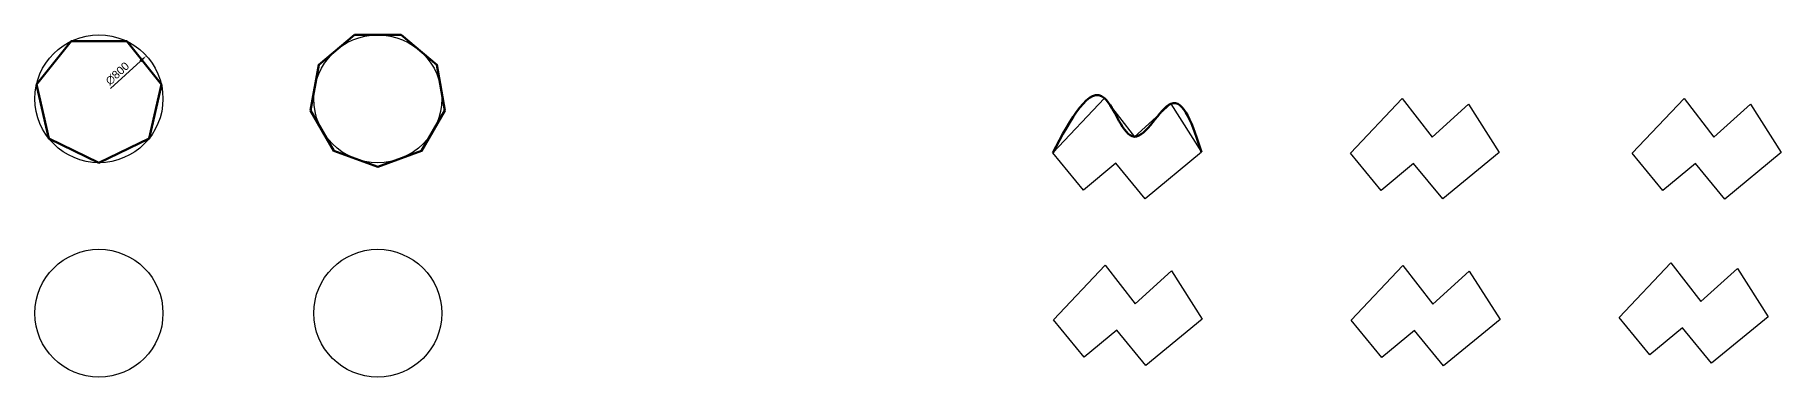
# Model space of a CAD drawing. Header units: centimetres. Extents: x 97323 to 265176, y 25162 to 39605.
# Drawn here: x 97323 to 108231, y 33974 to 36116 of the extents above; entities that cross this region are included whole.
import ezdxf

# ---------------------------------------------------------------- set-up
doc = ezdxf.new("R2010")
doc.units = ezdxf.units.CM
doc.header["$LTSCALE"] = 0.4
doc.header["$PDSIZE"] = 50
doc.layers.add('01-FORT-4', color=70, linetype='Continuous', lineweight=50)
doc.layers.add('01-FORT-5', color=133, linetype='Continuous', lineweight=25)
doc.layers.add('COTATION', color=7, linetype='Continuous', true_color=0xe61919)
doc.styles.add('ARIAL-SD', font='arial.ttf')
doc.dimstyles.new('ISO-25-SD', dxfattribs={"dimscale": 10, "dimtxt": 2.5, "dimasz": 2.5, "dimexe": 1.25, "dimexo": 0.625, "dimtad": 1, "dimtoh": 1, "dimtxsty": 'ARIAL-SD', "dimcen": 0, "dimadec": 0, "dimazin": 0, "dimtfac": 1, "dimtofl": 0, "dimtmove": 0, "dimatfit": 3, "dimfxl": 1, "dimarcsym": 0})

# ---------------------------------------------------------------- blocks, each defined once
blk = doc.blocks.new('*D52')
at = {"layer": 'COTATION', "color": 0, "lineweight": -2, "transparency": 16777216}
blk.add_line((97795, 35781), (97982, 35952), dxfattribs=at)
at = {"layer": 'COTATION', "color": 0, "transparency": 16777216}
blk.add_solid([(97976, 35958), (97988, 35945), (98019, 35985)], dxfattribs=at)
at = {"layer": 'Defpoints', "color": 0, "transparency": 16777216}
for p in [(98019, 35985), (97427, 35447)]:
    blk.add_point(p, dxfattribs=at)
at = {"layer": 'COTATION', "color": 0, "transparency": 16777216, "insert": (97838, 35874), "char_height": 50, "attachment_point": 5, "rotation": 42.2734, "style": 'ARIAL-SD'}
blk.add_mtext('∅800', dxfattribs=at)

msp = doc.modelspace()

# ---------------------------------------------------------------- linework, layer by layer
at = {"layer": '01-FORT-4'}
for points in [[(99319.008, 36116.134), (99095.954, 35928.969), (99045.392, 35642.217), (99190.98, 35390.051), (99464.596, 35290.463), (99738.212, 35390.051), (99883.801, 35642.217), (99833.238, 35928.969), (99610.184, 36116.134)], [(97722.969, 35316.134), (98035.702, 35466.738), (98112.94, 35805.142), (97896.523, 36076.521), (97549.416, 36076.521), (97332.998, 35805.142), (97410.237, 35466.738)]]:
    msp.add_lwpolyline(points, close=True, dxfattribs=at)
msp.add_spline([(103681.136, 35377.053), (104005.118, 35719.239), (104191.438, 35478.649), (104419.635, 35685.194), (104611.277, 35381.63)], degree=3, dxfattribs=at)
at = {"layer": '01-FORT-5'}
for points in [[(104005.118, 35719.239), (104191.438, 35478.649), (104419.635, 35685.194), (104611.277, 35381.63), (104259.223, 35090.832), (104076.448, 35312.109), (103873.35, 35144.349), (103681.136, 35377.053)], [(105864.767, 35717.247), (106051.086, 35476.656), (106279.283, 35683.202), (106470.926, 35379.637), (106118.871, 35088.84), (105936.096, 35310.116), (105732.998, 35142.357), (105540.784, 35375.061)], [(107625.189, 35717.157), (107811.509, 35476.566), (108039.706, 35683.112), (108231.348, 35379.547), (107879.293, 35088.75), (107696.519, 35310.026), (107493.421, 35142.267), (107301.207, 35374.971)], [(107543.578, 34688.814), (107729.898, 34448.223), (107958.094, 34654.769), (108149.737, 34351.205), (107797.682, 34060.407), (107614.907, 34281.683), (107411.809, 34113.924), (107219.595, 34346.628)], [(104009.668, 34674.173), (104195.988, 34433.582), (104424.185, 34640.128), (104615.827, 34336.564), (104263.772, 34045.766), (104080.998, 34267.042), (103877.9, 34099.283), (103685.686, 34331.987)], [(105869.317, 34672.18), (106055.636, 34431.59), (106283.833, 34638.136), (106475.475, 34334.571), (106123.421, 34043.773), (105940.646, 34265.05), (105737.548, 34097.291), (105545.334, 34329.995)]]:
    msp.add_lwpolyline(points, close=True, dxfattribs=at)
for centre in [(97722.969, 35716.134), (99464.596, 35716.134), (97722.969, 34373.803), (99464.596, 34373.803)]:
    msp.add_circle(centre, 400, dxfattribs=at)

# ---------------------------------------------------------------- dimensions: what is measured, and where the dimension line sits
at = {"layer": 'COTATION'}
dim = msp.add_diameter_dim_2p(p1=(97426.992, 35447.066), p2=(98018.947, 35985.202), dimstyle='ISO-25-SD', override={"dimscale": 20}, dxfattribs=at)
dim.commit()
dim.dimension.update_dxf_attribs({"geometry": '*D52', "text_midpoint": (97864.852, 35845.116), "dimtype": 163})

doc.saveas('drawing.dxf')
